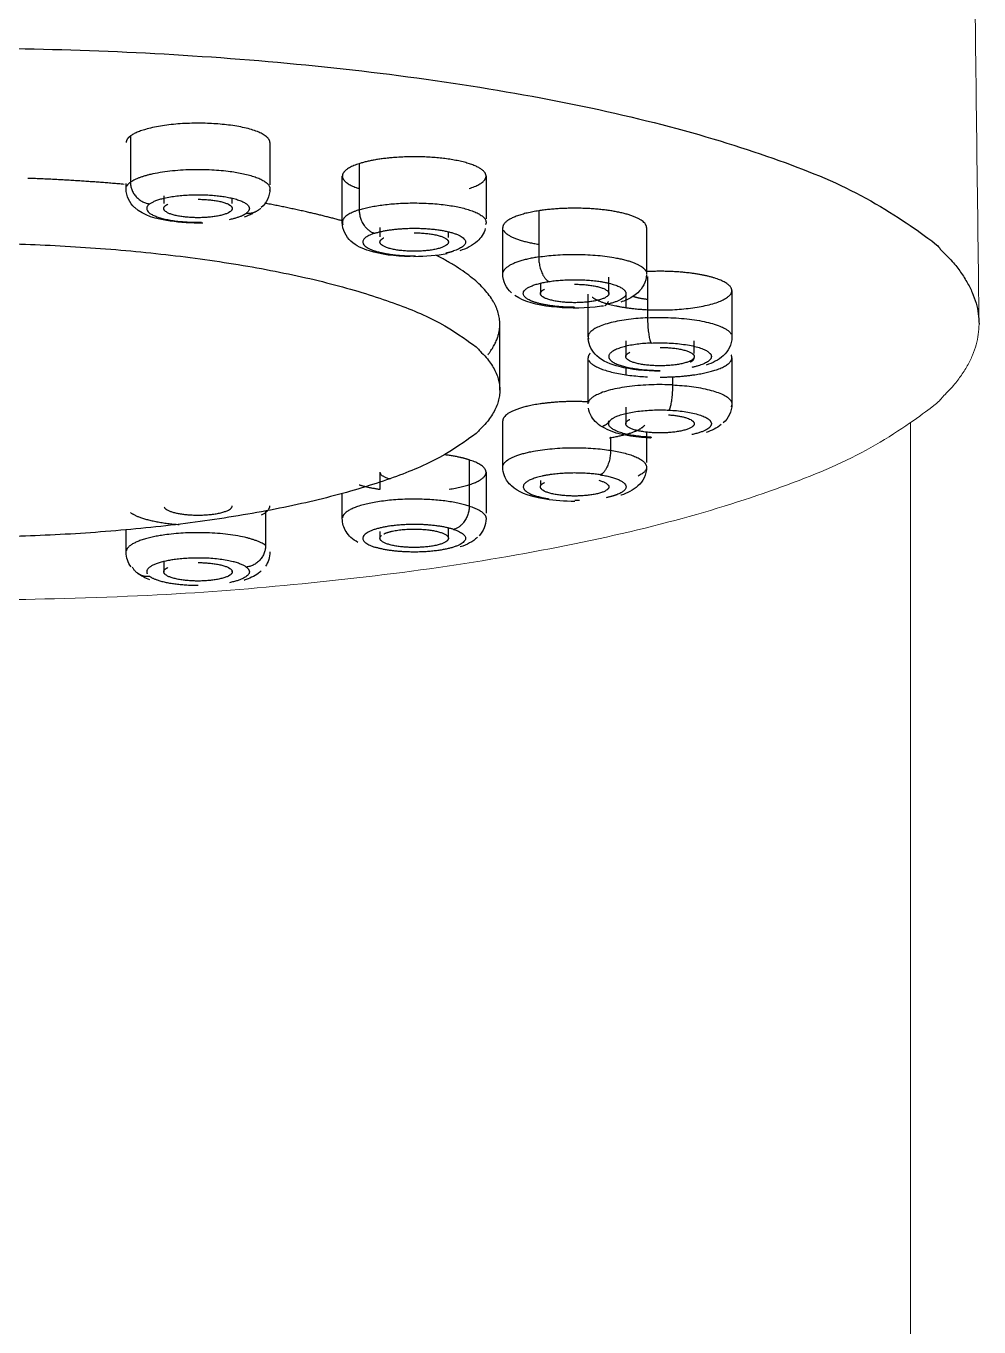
# Model space of a CAD drawing. Header units: inches. Extents: x 5272 to 5866, y 423 to 1263.
# Drawn here: x 5395.3 to 5409.22, y 873.52 to 892.52 of the extents above; entities that cross this region are included whole.
import ezdxf

# ---------------------------------------------------------------- set-up
doc = ezdxf.new("R2010")
doc.units = ezdxf.units.IN
doc.header["$LTSCALE"] = 4.84
doc.header["$MEASUREMENT"] = 0
doc.layers.get('0').update_dxf_attribs({"linetype": 'CONTINUOUS', "lineweight": 13})

msp = doc.modelspace()

# ---------------------------------------------------------------- linework, layer by layer
for points in [[(5409.22, 888.167), (5408.72, 929.102), (5408.22, 970.037)], [(5408.22, 886.719), (5408.22, 831.359), (5408.22, 776)]]:
    msp.add_open_spline(points, degree=2)
at = {"lineweight": -3}
for points, weights, knots in [([(5379.22, 888.167), (5379.22, 892.2), (5394.22, 892.2), (5409.22, 892.2), (5409.22, 888.167)], [1, 0.707106781187, 1, 0.707106781187, 1], [-47.12389, -47.12389, -47.12389, -23.561945, -23.561945, 0, 0, 0]), ([(5398.861, 890.82), (5398.861, 891.056), (5397.993, 891.098), (5397.126, 891.139), (5396.824, 890.916)], [1, 0.766044443118, 1, 0.766044443118, 1], [-2.932153, -2.932153, -2.932153, -1.466077, -1.466077, 0, 0, 0]), ([(5402.019, 890.329), (5402.019, 890.527), (5401.328, 890.595), (5400.637, 890.662), (5400.165, 890.511)], [1, 0.819152044289, 1, 0.819152044289, 1], [-2.565634, -2.565634, -2.565634, -1.282817, -1.282817, 0, 0, 0]), ([(5396.824, 890.242), (5397.183, 890.507), (5398.17, 890.411), (5398.935, 890.336), (5398.856, 890.118)], [1, 0.707106781186, 1, 0.757028756334, 0.917173880385], [-3.298672, -3.298672, -3.298672, -1.649336, -1.649336, -0.28112, -0.28112, -0.28112]), ([(5397.106, 889.925), (5397.363, 890.115), (5398.067, 890.046), (5398.772, 889.977), (5398.516, 889.787)], [1, 0.707106781187, 1, 0.707106781187, 1], [-2.356194, -2.356194, -2.356194, -1.178097, -1.178097, 0, 0, 0]), ([(5397.106, 889.925), (5396.85, 889.736), (5397.554, 889.667), (5397.705, 889.652), (5397.864, 889.655)], [1, 0.707106781186, 1, 0.918849933156, 0.882667335177], [0, 0, 0, 1.178097, 1.178097, 1.504505, 1.504505, 1.504505]), ([(5398.311, 889.856), (5398.311, 889.722), (5397.811, 889.722), (5397.311, 889.722), (5397.311, 889.856)], [1, 0.707106781187, 1, 0.707106781187, 1], [0, 0, 0, 0.785398, 0.785398, 1.570796, 1.570796, 1.570796]), ([(5400.165, 889.837), (5400.84, 890.053), (5401.644, 889.871), (5402.076, 889.774), (5402.012, 889.623)], [1, 0.707106781187, 1, 0.818065902708, 0.862152850844], [-3.298672, -3.298672, -3.298672, -1.649336, -1.649336, -0.624831, -0.624831, -0.624831]), ([(5404.363, 889.578), (5404.363, 889.741), (5403.838, 889.823), (5403.313, 889.904), (5402.788, 889.823)], [1, 0.866025403784, 1, 0.866025403784, 1], [-2.199115, -2.199115, -2.199115, -1.099557, -1.099557, 0, 0, 0]), ([(5400.394, 889.496), (5400.877, 889.65), (5401.451, 889.521), (5402.026, 889.391), (5401.544, 889.237)], [1, 0.707106781186, 1, 0.707106781186, 1], [-2.356194, -2.356194, -2.356194, -1.178097, -1.178097, 0, 0, 0]), ([(5400.394, 889.496), (5399.912, 889.341), (5400.487, 889.212), (5400.704, 889.163), (5400.987, 889.165)], [1, 0.707106781187, 1, 0.864670308134, 0.854397287602], [0, 0, 0, 1.178097, 1.178097, 1.722431, 1.722431, 1.722431]), ([(5386.22, 887.203), (5386.22, 889.354), (5394.22, 889.354), (5402.22, 889.354), (5402.22, 887.203)], [1, 0.707106781187, 1, 0.707106781187, 1], [-25.132741, -25.132741, -25.132741, -12.566371, -12.566371, 0, 0, 0]), ([(5401.469, 889.366), (5401.469, 889.232), (5400.969, 889.232), (5400.469, 889.232), (5400.469, 889.366)], [1, 0.707106781187, 1, 0.707106781187, 1], [0, 0, 0, 0.785398, 0.785398, 1.570796, 1.570796, 1.570796]), ([(5402.788, 889.149), (5403.697, 889.29), (5404.222, 889.045), (5404.325, 888.997), (5404.353, 888.942)], [1, 0.707106781187, 1, 0.924845009279, 0.888258836594], [-3.298672, -3.298672, -3.298672, -1.649336, -1.649336, -1.226124, -1.226124, -1.226124]), ([(5402.938, 888.79), (5403.588, 888.891), (5403.963, 888.716), (5404.288, 888.564), (5403.775, 888.456)], [1, 0.707106781187, 1, 0.735482411961, 0.94874682697], [-2.356194, -2.356194, -2.356194, -1.178097, -1.178097, -0.114135, -0.114135, -0.114135]), ([(5405.61, 888.657), (5405.61, 888.789), (5405.235, 888.873), (5404.86, 888.958), (5404.378, 888.935)], [1, 0.906307787037, 1, 0.906307787037, 1], [-1.832596, -1.832596, -1.832596, -0.916298, -0.916298, 0, 0, 0]), ([(5403.318, 888.413), (5402.882, 888.413), (5402.663, 888.514), (5402.288, 888.689), (5402.938, 888.79)], [0.869164076321, 0.805739877908, 1, 0.707106781187, 1], [-1.959465, -1.959465, -1.959465, -1.178097, -1.178097, 0, 0, 0]), ([(5403.813, 888.615), (5403.813, 888.481), (5403.313, 888.481), (5402.813, 888.481), (5402.813, 888.615)], [1, 0.707106781187, 1, 0.707106781187, 1], [0, 0, 0, 0.785398, 0.785398, 1.570796, 1.570796, 1.570796]), ([(5403.571, 888.562), (5403.666, 888.49), (5403.885, 888.441), (5404.26, 888.356), (5404.743, 888.379)], [0.955302092706, 0.943122205331, 1, 0.906307787037, 1], [-1.472555, -1.472555, -1.472555, -0.916298, -0.916298, 0, 0, 0]), ([(5404.378, 888.261), (5405.412, 888.31), (5405.594, 888.032), (5405.598, 888.026), (5405.601, 888.021)], [1, 0.707106781187, 1, 0.992112497884, 0.984649810586], [-3.298672, -3.298672, -3.298672, -1.649336, -1.649336, -1.60492, -1.60492, -1.60492]), ([(5404.43, 887.892), (5403.691, 887.857), (5403.822, 887.659), (5403.931, 887.492), (5404.56, 887.492)], [1, 0.707106781187, 1, 0.742078434735, 0.9384079723], [0, 0, 0, 1.178097, 1.178097, 2.215529, 2.215529, 2.215529]), ([(5404.43, 887.892), (5405.169, 887.927), (5405.299, 887.729), (5405.377, 887.61), (5405.023, 887.535)], [1, 0.707106781187, 1, 0.800922594324, 0.872468138617], [-2.356194, -2.356194, -2.356194, -1.178097, -1.178097, -0.377353, -0.377353, -0.377353]), ([(5405.06, 887.694), (5405.06, 887.559), (5404.56, 887.559), (5404.06, 887.559), (5404.06, 887.694)], [1, 0.707106781187, 1, 0.707106781187, 1], [0, 0, 0, 0.785398, 0.785398, 1.570796, 1.570796, 1.570796]), ([(5404.561, 887.394), (5404.943, 887.394), (5405.235, 887.46), (5405.61, 887.545), (5405.61, 887.676)], [0.969529141108, 0.925457023799, 1, 0.906307787037, 1], [-3.111395, -3.111395, -3.111395, -2.382374, -2.382374, -1.466077, -1.466077, -1.466077]), ([(5404.743, 887.28), (5403.709, 887.329), (5403.526, 887.051), (5403.518, 887.038), (5403.514, 887.025)], [1, 0.707106781187, 1, 0.98072767087, 0.963991574375], [0.117376, 0.117376, 0.117376, 1.295473, 1.295473, 1.372992, 1.372992, 1.372992]), ([(5402.22, 887.203), (5402.22, 885.052), (5394.22, 885.052), (5386.22, 885.052), (5386.22, 887.203)], [1, 0.707106781187, 1, 0.707106781187, 1], [-25.132741, -25.132741, -25.132741, -12.566371, -12.566371, 0, 0, 0]), ([(5403.511, 887.032), (5403.127, 887.052), (5402.788, 887), (5402.263, 886.918), (5402.263, 886.755)], [0.941486080482, 0.909188161233, 1, 0.866025403784, 1], [-2.944427, -2.944427, -2.944427, -2.199115, -2.199115, -1.099557, -1.099557, -1.099557]), ([(5404.43, 886.515), (5403.691, 886.55), (5403.822, 886.748), (5403.952, 886.947), (5404.69, 886.912)], [1, 0.707106781187, 1, 0.707106781187, 1], [-2.356194, -2.356194, -2.356194, -1.178097, -1.178097, 0, 0, 0]), ([(5404.69, 886.912), (5405.429, 886.877), (5405.299, 886.678), (5405.249, 886.602), (5405.023, 886.554)], [1, 0.707106781187, 1, 0.86301523737, 0.854164716078], [-2.356194, -2.356194, -2.356194, -1.178097, -1.178097, -0.627107, -0.627107, -0.627107]), ([(5405.06, 886.713), (5405.06, 886.579), (5404.56, 886.579), (5404.06, 886.579), (5404.06, 886.713)], [1, 0.707106781187, 1, 0.707106781187, 1], [0, 0, 0, 0.785398, 0.785398, 1.570796, 1.570796, 1.570796]), ([(5403.823, 886.508), (5403.831, 886.509), (5403.838, 886.511), (5404.233, 886.572), (5404.336, 886.691)], [0.995773226522, 0.997852180397, 1, 0.895693133734, 0.953803959442], [-2.2167425, -2.2167425, -2.2167425, -2.1991149, -2.1991149, -1.3430467, -1.3430467, -1.3430467]), ([(5402.263, 886.085), (5402.268, 886.159), (5402.404, 886.222), (5402.929, 886.466), (5403.838, 886.325)], [0.870246796789, 0.902997224757, 1, 0.707106781187, 1], [-2.195577, -2.195577, -2.195577, -1.649336, -1.649336, 0, 0, 0]), ([(5403.688, 885.967), (5403.038, 886.067), (5402.663, 885.893), (5402.288, 885.718), (5402.938, 885.617)], [1, 0.707106781187, 1, 0.707106781187, 1], [0, 0, 0, 1.178097, 1.178097, 2.356194, 2.356194, 2.356194]), ([(5403.688, 885.967), (5404.338, 885.866), (5403.963, 885.691), (5403.89, 885.657), (5403.775, 885.633)], [1, 0.707106781187, 1, 0.925696675338, 0.889092987958], [-2.356194, -2.356194, -2.356194, -1.178097, -1.178097, -0.879229, -0.879229, -0.879229]), ([(5403.813, 885.792), (5403.813, 885.657), (5403.313, 885.657), (5402.813, 885.657), (5402.813, 885.792)], [1, 0.707106781187, 1, 0.707106781187, 1], [0, 0, 0, 0.785398, 0.785398, 1.570796, 1.570796, 1.570796]), ([(5401.773, 885.511), (5401.098, 885.727), (5400.294, 885.546), (5399.936, 885.465), (5399.92, 885.34)], [1, 0.707106781187, 1, 0.844394039827, 0.854126252654], [0.117376, 0.117376, 0.117376, 1.295473, 1.295473, 1.921363, 1.921363, 1.921363]), ([(5397.316, 885.495), (5397.375, 885.379), (5397.811, 885.379), (5398.311, 885.379), (5398.311, 885.514)], [0.950219740623, 0.734572471091, 1, 0.707106781187, 1], [0.07365, 0.07365, 0.07365, 0.785398, 0.785398, 1.570796, 1.570796, 1.570796]), ([(5401.544, 885.17), (5401.061, 885.325), (5400.487, 885.195), (5399.912, 885.066), (5400.394, 884.911)], [1, 0.707106781187, 1, 0.707106781187, 1], [0, 0, 0, 1.178097, 1.178097, 2.356194, 2.356194, 2.356194]), ([(5398.798, 884.936), (5398.439, 885.201), (5397.452, 885.105), (5396.808, 885.042), (5396.763, 884.858)], [1, 0.707106781187, 1, 0.787150619502, 0.88366216557], [0.117376, 0.117376, 0.117376, 1.295473, 1.295473, 2.151612, 2.151612, 2.151612]), ([(5401.544, 885.17), (5402.026, 885.016), (5401.451, 884.886), (5400.877, 884.757), (5400.394, 884.911)], [1, 0.707106781186, 1, 0.707106781186, 1], [-2.356194, -2.356194, -2.356194, -1.178097, -1.178097, 0, 0, 0]), ([(5401.469, 885.041), (5401.469, 884.906), (5400.969, 884.906), (5400.469, 884.906), (5400.469, 885.041)], [1, 0.707106781187, 1, 0.707106781187, 1], [0, 0, 0, 0.785398, 0.785398, 1.570796, 1.570796, 1.570796]), ([(5400.527, 885.104), (5400.668, 885.175), (5400.969, 885.175), (5401.469, 885.175), (5401.469, 885.041)], [0.873029123019, 0.800147819915, 1, 0.707106781187, 1], [0.249491, 0.249491, 0.249491, 0.785398, 0.785398, 1.570796, 1.570796, 1.570796]), ([(5398.516, 884.62), (5398.259, 884.809), (5397.554, 884.74), (5396.986, 884.684), (5397.068, 884.523)], [1, 0.707106781186, 1, 0.749494097347, 0.927493897339], [0, 0, 0, 1.178097, 1.178097, 2.185701, 2.185701, 2.185701]), ([(5398.311, 884.551), (5398.311, 884.416), (5397.811, 884.416), (5397.311, 884.416), (5397.311, 884.551)], [1, 0.707106781187, 1, 0.707106781187, 1], [0, 0, 0, 0.785398, 0.785398, 1.570796, 1.570796, 1.570796])]:
    msp.add_rational_spline(points, weights, degree=2, knots=knots, dxfattribs=at)
for points, weights in [([(5396.824, 890.916), (5396.761, 890.869), (5396.761, 890.82)], [1, 0.984807753013, 1]), ([(5400.165, 890.511), (5399.919, 890.432), (5399.919, 890.329)], [1, 0.939692620786, 1]), ([(5399.919, 890.329), (5399.919, 890.227), (5400.165, 890.148)], [1, 0.897054578123, 0.911309926847]), ([(5401.773, 890.148), (5402.019, 890.227), (5402.019, 890.329)], [1, 0.939692620786, 1]), ([(5396.733, 890.209), (5396.045, 890.27), (5395.327, 890.297)], [0.901580373741, 0.921389367715, 0.949368690461]), ([(5396.772, 890.186), (5396.788, 890.215), (5396.824, 890.242)], [0.930038749012, 0.959388268633, 1]), ([(5396.824, 890.242), (5396.824, 889.953), (5397.106, 889.925)], [1, 0.707106781184, 1]), ([(5397.811, 889.991), (5398.311, 889.991), (5398.311, 889.856)], [1, 0.707106781187, 1]), ([(5397.311, 889.856), (5397.311, 889.89), (5397.369, 889.919)], [1, 0.906958961272, 0.873029123019]), ([(5398.273, 889.698), (5398.442, 889.733), (5398.516, 889.787)], [0.864747391407, 0.894041950273, 1]), ([(5398.516, 889.787), (5398.643, 889.775), (5398.727, 889.864)], [1, 0.842972284181, 0.854317900017]), ([(5399.919, 889.676), (5399.397, 889.819), (5398.787, 889.933)], [0.853565478754, 0.853267074796, 0.860334963014]), ([(5400.165, 889.837), (5399.866, 889.741), (5399.929, 889.617)], [1, 0.844910087533, 0.854063519767]), ([(5400.165, 889.837), (5400.165, 889.548), (5400.394, 889.496)], [1, 0.707106781186, 1]), ([(5402.788, 889.823), (5402.263, 889.741), (5402.263, 889.578)], [1, 0.866025403784, 1]), ([(5400.469, 889.366), (5400.469, 889.399), (5400.527, 889.429)], [1, 0.906958961272, 0.873029123019]), ([(5400.969, 889.501), (5401.469, 889.501), (5401.469, 889.366)], [1, 0.707106781187, 1]), ([(5402.273, 889.54), (5402.343, 889.403), (5402.788, 889.334)], [0.968922805922, 0.883966592528, 1]), ([(5401.431, 889.207), (5401.493, 889.22), (5401.544, 889.237)], [0.928763353662, 0.958502159452, 1]), ([(5402.22, 888.167), (5402.22, 888.7), (5401.294, 889.171)], [1, 0.906925513943, 0.873004735779]), ([(5402.788, 889.149), (5402.314, 889.075), (5402.267, 888.928)], [1, 0.822345915423, 0.860203640199]), ([(5402.788, 889.149), (5402.788, 888.86), (5402.938, 888.79)], [1, 0.707106781187, 1]), ([(5402.813, 888.615), (5402.813, 888.648), (5402.871, 888.678)], [1, 0.906958961272, 0.873029123019]), ([(5403.313, 888.75), (5403.813, 888.75), (5403.813, 888.615)], [1, 0.707106781187, 1]), ([(5404.743, 888.379), (5405.61, 888.42), (5405.61, 888.657)], [1, 0.766044443119, 1]), ([(5403.756, 888.44), (5403.786, 888.455), (5403.807, 888.497)], [0.875326939141, 0.84489626213, 0.856995451178]), ([(5404.167, 888.574), (5404.254, 888.544), (5404.385, 888.531)], [0.856597558097, 0.84247153564, 0.893895293286]), ([(5404.378, 888.261), (5403.383, 888.214), (5403.52, 887.944)], [1, 0.714994283302, 0.984649810586]), ([(5404.378, 888.261), (5404.378, 887.972), (5404.43, 887.892)], [1, 0.707106781187, 1]), ([(5402.043, 887.717), (5402.22, 887.939), (5402.22, 888.167)], [0.928130668181, 0.958059799208, 1]), ([(5403.539, 887.742), (5403.51, 887.71), (5403.51, 887.676)], [0.962834311131, 0.974449195213, 1]), ([(5404.06, 887.694), (5404.06, 887.727), (5404.118, 887.756)], [1, 0.906958961272, 0.873029123019]), ([(5404.56, 887.828), (5405.06, 887.828), (5405.06, 887.694)], [1, 0.707106781187, 1]), ([(5405.002, 887.614), (5405.06, 887.643), (5405.06, 887.676)], [0.873029123019, 0.906958961272, 1]), ([(5405.61, 887.676), (5405.61, 887.696), (5405.601, 887.715)], [1, 0.975785174179, 0.956582905421]), ([(5403.52, 887.638), (5403.624, 887.434), (5404.378, 887.398)], [0.956582905421, 0.79025926894, 1]), ([(5404.743, 887.28), (5404.743, 886.991), (5404.69, 886.912)], [1, 0.707106781187, 1]), ([(5404.743, 887.28), (5405.746, 887.233), (5405.599, 886.961)], [1, 0.713195035817, 0.988076598985]), ([(5403.726, 886.679), (5403.813, 886.713), (5403.813, 886.755)], [0.860954698229, 0.886475972638, 1]), ([(5404.06, 886.713), (5404.06, 886.747), (5404.118, 886.776)], [1, 0.906958961272, 0.873029123019]), ([(5404.686, 886.843), (5405.06, 886.817), (5405.06, 886.713)], [0.91685429252, 0.757271499982, 1]), ([(5404.43, 886.515), (5404.415, 886.492), (5404.402, 886.517)], [1, 0.89333735149, 0.864361176114]), ([(5401.773, 886.185), (5401.623, 886.234), (5401.41, 886.26)], [1, 0.934178822926, 0.91627001881]), ([(5402.019, 886.004), (5402.019, 886.107), (5401.773, 886.185)], [1, 0.939692620786, 1]), ([(5403.838, 886.325), (5403.838, 886.036), (5403.688, 885.967)], [1, 0.707106781187, 1]), ([(5403.838, 886.325), (5404.713, 886.189), (5404.242, 885.949)], [1, 0.714924749034, 0.984781422014]), ([(5400.469, 886.004), (5400.469, 885.948), (5400.617, 885.908)], [1, 0.852682413924, 0.853558570641]), ([(5401.481, 885.757), (5402.019, 885.838), (5402.019, 886.004)], [0.957400746219, 0.843815077879, 1]), ([(5400.165, 885.822), (5400.293, 885.781), (5400.469, 885.756)], [1, 0.943359497468, 0.922197930979]), ([(5402.813, 885.792), (5402.813, 885.825), (5402.871, 885.855)], [1, 0.906958961272, 0.873029123019]), ([(5403.667, 885.887), (5403.813, 885.848), (5403.813, 885.792)], [0.853553393624, 0.853574459077, 1]), ([(5403.384, 885.591), (5403.35, 885.59), (5403.315, 885.59)], [0.859493258203, 0.862820521111, 0.868011576142]), ([(5396.824, 885.417), (5397.01, 885.28), (5397.535, 885.241)], [1, 0.841340129153, 0.89787458797]), ([(5398.74, 885.382), (5398.861, 885.444), (5398.861, 885.514)], [0.893073295635, 0.917311466467, 1]), ([(5401.773, 885.511), (5401.773, 885.222), (5401.544, 885.17)], [1, 0.707106781187, 1]), ([(5401.773, 885.511), (5402.025, 885.43), (5402.019, 885.325)], [1, 0.866079626141, 0.85462481572]), ([(5400.469, 885.041), (5400.469, 885.06), (5400.489, 885.079)], [1, 0.943855004392, 0.909234990103]), ([(5398.798, 884.936), (5398.798, 884.647), (5398.516, 884.62)], [1, 0.707106781187, 1]), ([(5397.811, 884.685), (5398.311, 884.685), (5398.311, 884.551)], [1, 0.707106781187, 1]), ([(5397.106, 884.482), (5396.932, 884.464), (5396.854, 884.617)], [1, 0.795809553839, 0.876321761239]), ([(5397.811, 884.349), (5397.286, 884.349), (5397.106, 884.482)], [0.895504279422, 0.77517249094, 1]), ([(5397.311, 884.551), (5397.311, 884.584), (5397.369, 884.613)], [1, 0.906958961272, 0.873029123019]), ([(5398.516, 884.62), (5398.702, 884.482), (5398.273, 884.392)], [1, 0.768888018365, 0.902501094358])]:
    msp.add_rational_spline(points, weights, degree=2, dxfattribs=at)
for points, degree in [([(5396.824, 890.916), (5396.824, 890.579), (5396.824, 890.242)], 2), ([(5398.861, 890.82), (5398.861, 890.51), (5398.861, 890.201)], 2), ([(5399.919, 889.655), (5399.919, 889.992), (5399.919, 890.329)], 2), ([(5400.165, 890.511), (5400.165, 890.174), (5400.165, 889.837)], 2), ([(5402.019, 890.329), (5402.019, 890.017), (5402.019, 889.704)], 2), ([(5396.761, 890.145), (5396.761, 890.185), (5396.761, 890.224)], 2), ([(5396.885, 889.871), (5396.813, 889.938), (5396.761, 890.031), (5396.761, 890.145)], 3), ([(5397.311, 890.042), (5397.311, 889.986), (5397.311, 889.93)], 2), ([(5398.311, 889.931), (5398.311, 889.969), (5398.311, 890.007)], 2), ([(5402.788, 889.823), (5402.788, 889.486), (5402.788, 889.149)], 2), ([(5400.469, 889.581), (5400.469, 889.512), (5400.469, 889.442)], 2), ([(5402.263, 888.904), (5402.263, 889.241), (5402.263, 889.578)], 2), ([(5404.363, 889.578), (5404.363, 889.241), (5404.363, 888.904)], 2), ([(5401.469, 889.435), (5401.469, 889.476), (5401.469, 889.516)], 2), ([(5401.449, 889.194), (5401.303, 889.167), (5401.138, 889.153), (5400.966, 889.153)], 3), ([(5402.389, 888.627), (5402.316, 888.695), (5402.263, 888.789), (5402.263, 888.904)], 3), ([(5403.813, 888.615), (5403.813, 888.735), (5403.813, 888.855)], 2), ([(5404.378, 888.863), (5404.378, 888.562), (5404.378, 888.261)], 2), ([(5402.813, 888.765), (5402.813, 888.69), (5402.813, 888.615)], 2), ([(5404.06, 888.627), (5404.06, 888.519), (5404.06, 888.41)], 2), ([(5405.61, 888.657), (5405.61, 888.32), (5405.61, 887.983)], 2), ([(5403.51, 887.983), (5403.51, 888.293), (5403.51, 888.603)], 2), ([(5402.22, 887.203), (5402.22, 887.685), (5402.22, 888.167)], 2), ([(5404.06, 887.925), (5404.06, 887.809), (5404.06, 887.694)], 2), ([(5405.06, 887.74), (5405.06, 887.832), (5405.06, 887.925)], 2), ([(5403.51, 887.002), (5403.51, 887.339), (5403.51, 887.676)], 2), ([(5405.61, 887.676), (5405.61, 887.349), (5405.61, 887.022)], 2), ([(5404.06, 887.525), (5404.06, 887.477), (5404.06, 887.428)], 2), ([(5404.743, 887.398), (5404.743, 887.339), (5404.743, 887.28)], 2), ([(5404.06, 886.955), (5404.06, 886.834), (5404.06, 886.713)], 2), ([(5405.61, 887.002), (5405.61, 886.887), (5405.557, 886.793), (5405.484, 886.726)], 3), ([(5402.263, 886.081), (5402.263, 886.418), (5402.263, 886.755)], 2), ([(5404.363, 886.594), (5404.363, 886.37), (5404.363, 886.147)], 2), ([(5405.454, 886.7), (5405.389, 886.65), (5405.316, 886.613), (5405.234, 886.587)], 3), ([(5403.838, 886.511), (5403.838, 886.418), (5403.838, 886.325)], 2), ([(5401.773, 886.185), (5401.773, 885.848), (5401.773, 885.511)], 2), ([(5400.469, 886.004), (5400.469, 885.878), (5400.469, 885.752)], 2), ([(5402.019, 886.004), (5402.019, 885.705), (5402.019, 885.407)], 2), ([(5402.813, 885.884), (5402.813, 885.855), (5402.813, 885.827)], 2), ([(5399.919, 885.33), (5399.919, 885.512), (5399.919, 885.694)], 2), ([(5403.315, 885.579), (5403.167, 885.579), (5403.023, 885.589), (5402.892, 885.61)], 3), ([(5398.798, 885.439), (5398.798, 885.188), (5398.798, 884.936)], 2), ([(5402.019, 885.33), (5402.019, 885.23), (5401.978, 885.143), (5401.917, 885.077)], 3), ([(5396.761, 884.84), (5396.761, 885.002), (5396.761, 885.164)], 2), ([(5400.469, 885.141), (5400.469, 885.091), (5400.469, 885.041)], 2), ([(5401.469, 885.041), (5401.469, 885.115), (5401.469, 885.19)], 2), ([(5401.893, 885.053), (5401.824, 884.989), (5401.738, 884.946), (5401.643, 884.915)], 3), ([(5396.832, 884.625), (5396.788, 884.685), (5396.761, 884.759), (5396.761, 884.84)], 3), ([(5398.861, 884.84), (5398.861, 884.762), (5398.836, 884.691), (5398.795, 884.632)], 3), ([(5397.311, 884.701), (5397.311, 884.626), (5397.311, 884.551)], 2), ([(5397.109, 884.435), (5397.042, 884.459), (5396.981, 884.489), (5396.928, 884.529)], 3), ([(5398.311, 884.551), (5398.311, 884.562), (5398.311, 884.573)], 2)]:
    msp.add_open_spline(points, degree=degree, dxfattribs=at)
for points, knots in [([(5398.861, 890.145), (5398.861, 890.09), (5398.848, 890.037), (5398.825, 889.989), (5398.802, 889.941), (5398.771, 889.902), (5398.735, 889.869)], [0, 0, 0, 0, 0.1872932, 0.1872932, 0.1872932, 0.3750129, 0.3750129, 0.3750129, 0.3750129]), ([(5397.879, 889.644), (5397.716, 889.641), (5397.553, 889.65), (5397.404, 889.672), (5397.199, 889.703), (5397.016, 889.749), (5396.887, 889.869)], [1.452469, 1.452469, 1.452469, 1.452469, 1.954396, 1.954396, 1.954396, 2.678193, 2.678193, 2.678193, 2.678193]), ([(5398.611, 889.784), (5398.607, 889.782), (5398.602, 889.78), (5398.598, 889.778), (5398.562, 889.76), (5398.524, 889.745), (5398.485, 889.731)], [0.5780111, 0.5780111, 0.5780111, 0.5780111, 0.5971779, 0.5971779, 0.5971779, 0.7615657, 0.7615657, 0.7615657, 0.7615657]), ([(5400.912, 889.154), (5400.684, 889.158), (5400.483, 889.184), (5400.315, 889.236), (5400.218, 889.266), (5400.12, 889.309), (5400.045, 889.379), (5399.972, 889.446), (5399.919, 889.54), (5399.919, 889.655)], [1.584184, 1.584184, 1.584184, 1.584184, 2.259986, 2.259986, 2.259986, 2.673662, 2.673662, 2.673662, 3.055597, 3.055597, 3.055597, 3.055597]), ([(5402.008, 889.566), (5401.988, 889.488), (5401.945, 889.427), (5401.893, 889.379), (5401.822, 889.313), (5401.732, 889.27), (5401.635, 889.239)], [0.103005, 0.103005, 0.103005, 0.103005, 0.3761398, 0.3761398, 0.3761398, 0.7726115, 0.7726115, 0.7726115, 0.7726115]), ([(5404.363, 888.891), (5404.359, 888.781), (5404.307, 888.692), (5404.237, 888.627), (5404.211, 888.603), (5404.183, 888.583), (5404.154, 888.565), (5404.102, 888.534), (5404.047, 888.509), (5403.987, 888.489)], [0.0148132, 0.0148132, 0.0148132, 0.0148132, 0.3807611, 0.3807611, 0.3807611, 0.519688, 0.519688, 0.519688, 0.7687151, 0.7687151, 0.7687151, 0.7687151]), ([(5403.734, 888.432), (5403.695, 888.427), (5403.655, 888.422), (5403.613, 888.417), (5403.404, 888.396), (5403.179, 888.397), (5402.973, 888.422), (5402.753, 888.448), (5402.582, 888.487), (5402.441, 888.586)], [1.087332, 1.087332, 1.087332, 1.087332, 1.218743, 1.218743, 1.218743, 1.886646, 1.886646, 1.886646, 2.593971, 2.593971, 2.593971, 2.593971]), ([(5404.561, 887.481), (5404.342, 887.481), (5404.137, 887.502), (5403.964, 887.547), (5403.843, 887.578), (5403.724, 887.625), (5403.636, 887.706), (5403.569, 887.769), (5403.518, 887.854), (5403.511, 887.959)], [1.528846, 1.528846, 1.528846, 1.528846, 2.187857, 2.187857, 2.187857, 2.679081, 2.679081, 2.679081, 3.031897, 3.031897, 3.031897, 3.031897]), ([(5405.61, 887.983), (5405.61, 887.868), (5405.557, 887.774), (5405.484, 887.706), (5405.415, 887.642), (5405.326, 887.6), (5405.233, 887.57)], [0, 0, 0, 0, 0.3819347, 0.3819347, 0.3819347, 0.7682951, 0.7682951, 0.7682951, 0.7682951]), ([(5404.416, 886.504), (5404.373, 886.506), (5404.331, 886.509), (5404.289, 886.513), (5404.064, 886.534), (5403.891, 886.569), (5403.742, 886.651), (5403.705, 886.671), (5403.669, 886.695), (5403.636, 886.726), (5403.577, 886.78), (5403.531, 886.852), (5403.515, 886.942)], [1.683562, 1.683562, 1.683562, 1.683562, 1.815754, 1.815754, 1.815754, 2.510054, 2.510054, 2.510054, 2.683804, 2.683804, 2.683804, 2.992598, 2.992598, 2.992598, 2.992598]), ([(5402.892, 885.61), (5402.853, 885.616), (5402.815, 885.623), (5402.778, 885.631), (5402.631, 885.663), (5402.49, 885.711), (5402.389, 885.804), (5402.347, 885.843), (5402.311, 885.891), (5402.288, 885.95), (5402.272, 885.991), (5402.263, 886.035), (5402.263, 886.081)], [1.976805, 1.976805, 1.976805, 1.976805, 2.11138, 2.11138, 2.11138, 2.679901, 2.679901, 2.679901, 2.900188, 2.900188, 2.900188, 3.054996, 3.054996, 3.054996, 3.054996]), ([(5404.363, 886.081), (5404.363, 885.966), (5404.31, 885.872), (5404.237, 885.804), (5404.168, 885.741), (5404.08, 885.699), (5403.991, 885.669), (5403.989, 885.669), (5403.988, 885.668), (5403.986, 885.668)], [0, 0, 0, 0, 0.3819347, 0.3819347, 0.3819347, 0.763357, 0.763357, 0.763357, 0.7696711, 0.7696711, 0.7696711, 0.7696711]), ([(5400.146, 884.981), (5400.11, 885.001), (5400.076, 885.025), (5400.045, 885.053), (5400.019, 885.078), (5399.994, 885.106), (5399.974, 885.139), (5399.939, 885.195), (5399.919, 885.26), (5399.919, 885.33)], [2.5137359, 2.5137359, 2.5137359, 2.5137359, 2.6809804, 2.6809804, 2.6809804, 2.8207422, 2.8207422, 2.8207422, 3.0566173, 3.0566173, 3.0566173, 3.0566173]), ([(5398.735, 884.563), (5398.679, 884.511), (5398.612, 884.475), (5398.544, 884.448), (5398.525, 884.44), (5398.505, 884.433), (5398.484, 884.426)], [0.3763029, 0.3763029, 0.3763029, 0.3763029, 0.6789471, 0.6789471, 0.6789471, 0.7627684, 0.7627684, 0.7627684, 0.7627684])]:
    msp.add_open_spline(points, degree=3, knots=knots, dxfattribs=at)
msp.add_rational_spline([(5409.22, 888.167), (5409.22, 884.134), (5394.22, 884.134), (5392.434, 884.134), (5390.697, 884.246)], [1, 0.707106781187, 1, 0.95299523121, 0.921077519048], degree=2, knots=[-47.12389, -47.12389, -47.12389, -23.561945, -23.561945, -19.780622, -19.780622, -19.780622])

doc.saveas('drawing.dxf')
